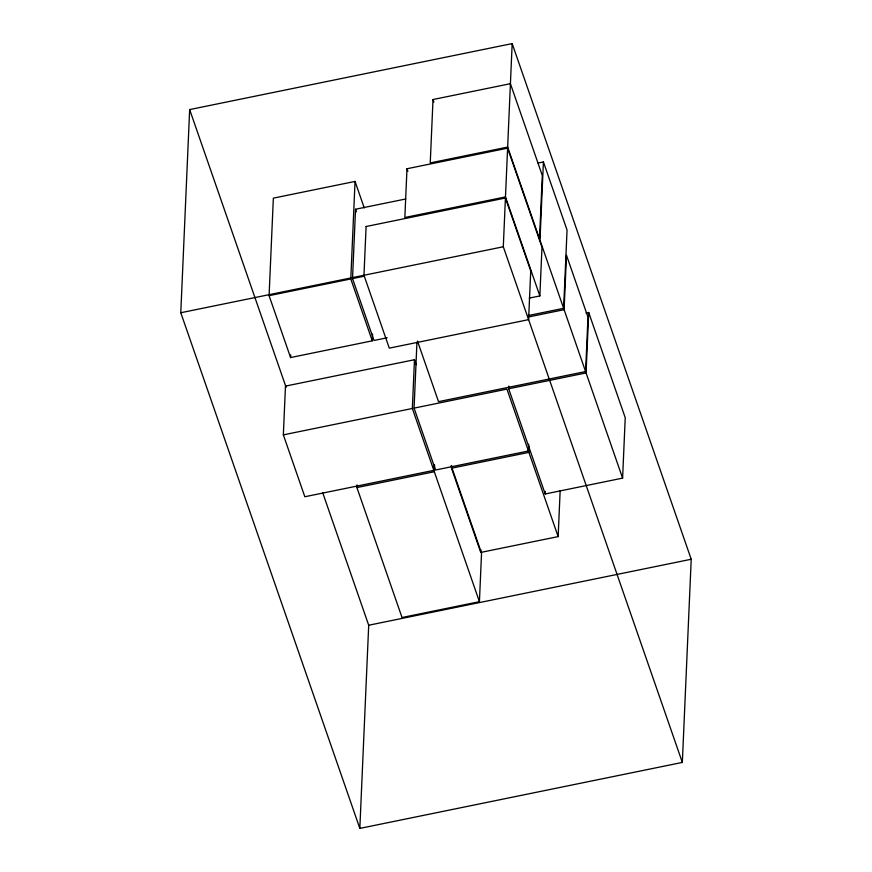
<?xml version="1.0" encoding="UTF-8"?>
<svg xmlns="http://www.w3.org/2000/svg" width="872" height="872" viewBox="0 0 872 872"><rect width="100%" height="100%" fill="white"/><g stroke="black" fill="none" stroke-linecap="round" stroke-linejoin="round"><path stroke-width="1.31" d="M180.787 312.743L189.66 109.578L512.169 43.6L691.213 559.257L682.34 762.422L359.831 828.4L180.787 312.743L503.297 246.765L512.169 43.6M372.573 334.052L372.279 340.832L290.572 357.542L269.088 295.663L273.35 198.14L355.046 181.43L364.256 207.95M434.071 464.94L433.831 470.357L304.829 496.746L283.346 434.866L285.471 386.111L414.473 359.722L416.227 364.769M290.572 357.542L290.692 354.839M372.279 340.832L350.795 278.953L355.046 181.43M387.212 337.769L374.001 340.472L352.517 278.593L355.536 209.247L405.753 198.98M451.173 465.703L481.54 553.186L479.426 601.68L402.025 617.507L356.91 487.568L357.03 484.876M359.831 828.4L368.703 625.235L322.716 492.778M539.855 295.935L541.981 247.168L507.602 148.164L406.984 168.754L404.848 217.51L505.477 196.919L539.855 295.935L529.26 298.093M433.831 470.357L412.347 408.478L414.473 359.722M528.726 444.273L528.432 450.998L435.553 470.008L414.069 408.129L416.947 342.227M433.013 99.528L430.245 162.911L507.646 147.085L539.517 238.863L542.286 175.479L510.414 83.69L433.013 99.528L433.896 102.079M479.426 601.68L434.311 471.73L434.605 464.994M560.162 490.544L558.156 536.596L480.755 552.434L451.511 468.21L451.631 465.506M480.755 552.434L480.875 549.731M586.038 313.07L588.709 312.525L625.235 417.721L622.597 478.129L545.196 493.966L508.67 388.77L508.79 386.089M558.156 536.596L528.912 452.372L529.151 446.955M538.078 163.042L543.42 161.952L539.997 240.247L563.628 308.307L527.604 315.675M545.196 493.966L545.316 491.285M563.628 308.307L567.051 230.023L543.42 161.952M585.592 371.559L564.108 309.68L566.484 255.234L587.968 317.114L585.592 371.559L438.529 401.643L417.481 341.028M622.597 478.129L586.071 372.933L588.709 312.525M269.088 295.663L350.795 278.953M352.517 278.593L364.409 276.162M528.334 317.005L564.108 309.68M283.346 434.866L412.347 408.478M414.069 408.129L506.948 389.119L528.432 450.998M508.67 388.77L586.071 372.933M356.91 487.568L434.311 471.73M451.511 468.21L528.912 452.372M368.703 625.235L691.213 559.257M503.297 246.765L682.34 762.422M406.984 168.754L407.878 171.326M355.536 209.247L356.419 211.776M189.66 109.578L286.103 387.332M366.098 226.513L363.973 275.269L389.283 348.146L528.606 319.643L530.732 270.887L505.422 198.009L366.098 226.513"/></g></svg>
